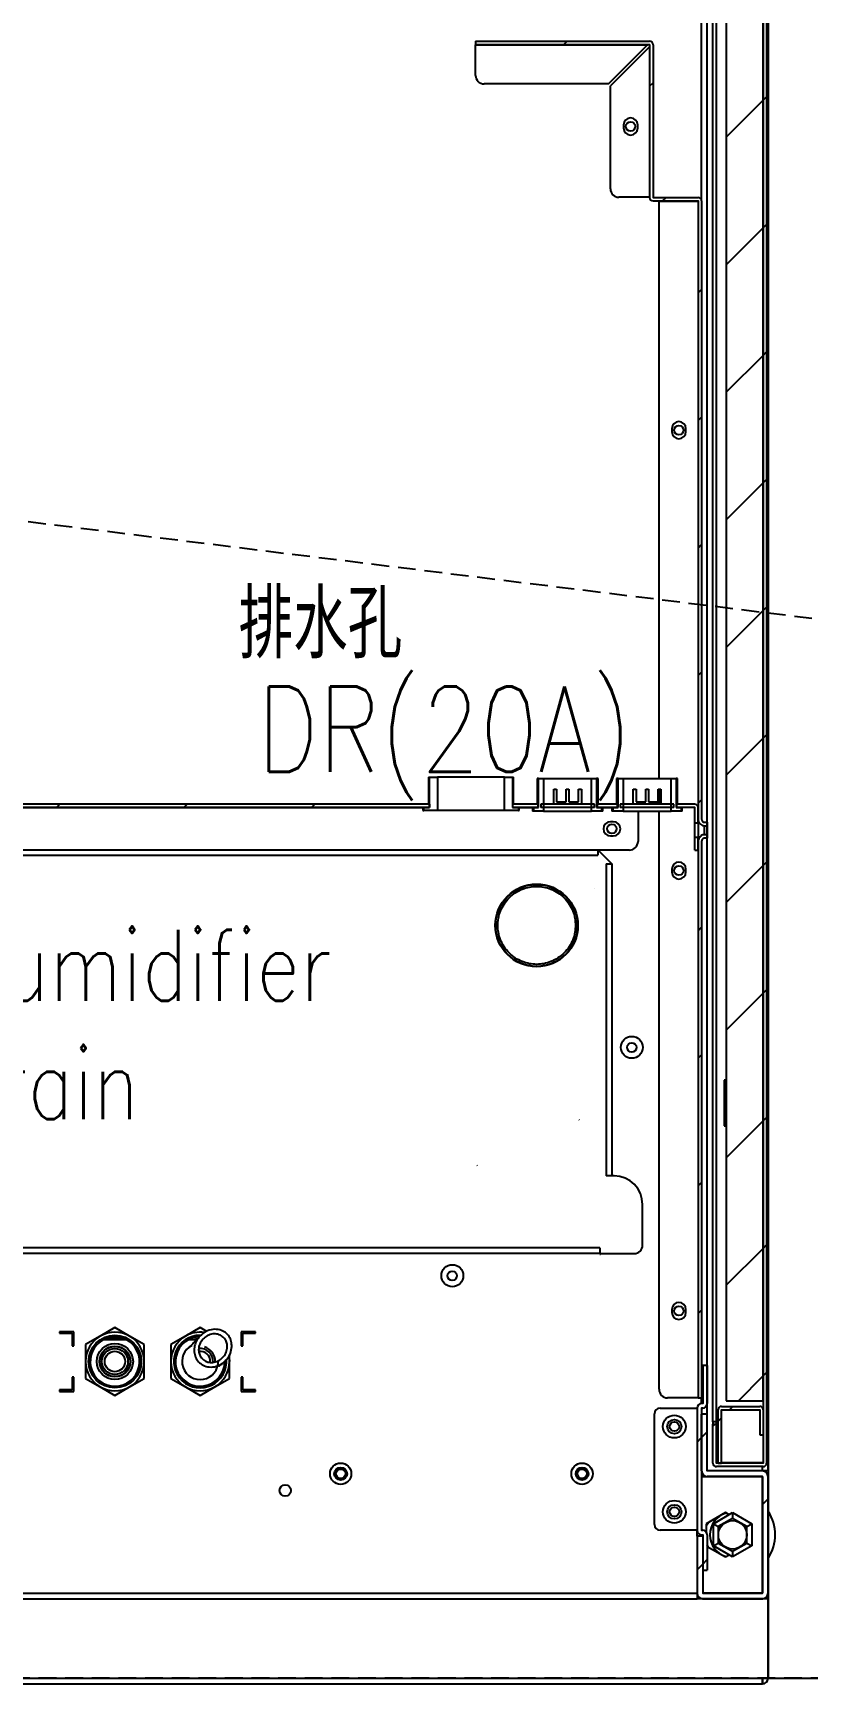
# Model space of a CAD drawing. Extents: x 225000 to 2157367, y 208400 to 840900.
# Drawn here: x 506907 to 507180, y 406400 to 406981 of the extents above; entities that cross this region are included whole.
import ezdxf
from ezdxf.enums import TextEntityAlignment as Align

# ---------------------------------------------------------------- set-up
doc = ezdxf.new("R2010")
doc.units = 0
doc.header["$LTSCALE"] = 10
doc.linetypes.add('XFDP20-DC-PH1$0$HIDDEN2', pattern=[0.1875, 0.125, -0.0625])
doc.linetypes.add('XFM2D20-DC$0$HIDDEN', pattern=[0.3, 0.2, -0.1])
for name, color, linetype in [('XFDP20-DC-PH1$0$A-EQ (PH1)', 15, 'XFDP20-DC-PH1$0$HIDDEN2'), ('XFM2D20-DC$0$M-DUCT-TEXT-Line', 3, 'Continuous'), ('XFM2Q20-DC$0$EQUIP-01', 3, 'Continuous'), ('XFM2Q20-DC$0$RACK-DC1-600X1200', 6, 'Continuous')]:
    doc.layers.add(name, color=color, linetype=linetype)
doc.styles.add('XFM2D20-DC$0$aa-txt', font='simplex.shx', dxfattribs={"width": 0.8, "bigfont": 'CHINA.shx'})
doc.styles.add('XFM2Q20-DC$0$XOL30-HVAC-EQ-L194205$0$Standard', font='txt.shx', dxfattribs={"width": 0.8, "bigfont": 'chineset.shx'})
doc.dimstyles.new('XFM2D20-DC$0$adim-100', dxfattribs={"dimscale": 100, "dimtxt": 0.25, "dimasz": 2.5, "dimexe": 0.1, "dimexo": 0.5, "dimgap": 0.15, "dimtad": 0, "dimdec": 4, "dimdsep": 46, "dimtxsty": 'XFM2D20-DC$0$aa-txt', "dimcen": 2.5, "dimclrd": 256, "dimclre": 256, "dimclrt": 256, "dimadec": 0, "dimazin": 0, "dimtfac": 1, "dimtdec": 4, "dimtmove": 0, "dimatfit": 3, "dimfxl": 1, "dimtolj": 1, "dimtzin": 0, "dimarcsym": 0})
pattern_1 = [(45, (533989.176, 159660.624), (-22.45064, 22.45064), [])]

# ---------------------------------------------------------------- blocks, each defined once
blk = doc.blocks.new('XFDP20-DC-PH1')
at = {"layer": 'XFDP20-DC-PH1$0$A-EQ (PH1)', "ltscale": 5}
blk.add_line((500475.59, 207602.31, 0), (510205.59, 206402.31, 0), dxfattribs=at)
at = {"layer": 'XFDP20-DC-PH1$0$A-EQ (PH1)', "ltscale": 5, "elevation": 0}
blk.add_lwpolyline([(510205.59, 206402.31), (500475.59, 206402.31), (500475.59, 207602.31), (510205.59, 207602.31)], close=True, dxfattribs=at)
blk = doc.blocks.new('XFM2Q20-DC$0$RC-96 KW-加濕型')
at = {"layer": 'XFM2Q20-DC$0$EQUIP-01'}
h = blk.add_hatch(dxfattribs=at)
h.set_pattern_fill('ANSI31', color=256, scale=10, style=0)
h.set_pattern_definition(pattern_1)
edge = h.paths.add_edge_path(flags=0)
edge.add_line((538223.21, 161361.53), (538224.41, 161361.53))
edge.add_line((538224.41, 161361.53), (538224.41, 161375.32))
edge.add_arc((538224.42, 161375.32), 0.01, 90, 180, ccw=False)
edge.add_line((538224.42, 161375.33), (538240.9, 161375.33))
edge.add_arc((538240.9, 161375.32), 0.01, 0, 90, ccw=False)
edge.add_line((538240.91, 161375.32), (538240.91, 160440.74))
edge.add_arc((538240.9, 160440.74), 0.01, 270, 360, ccw=False)
edge.add_line((538240.9, 160440.73), (538224.42, 160440.73))
edge.add_arc((538224.42, 160440.74), 0.01, 180, 270, ccw=False)
edge.add_line((538224.41, 160440.74), (538224.41, 160454.53))
edge.add_line((538224.41, 160454.53), (538223.21, 160454.53))
edge.add_line((538223.21, 160454.53), (538223.21, 160440.74))
edge.add_arc((538224.42, 160440.74), 1.21, 180, 270)
edge.add_line((538224.42, 160439.53), (538240.9, 160439.53))
edge.add_arc((538240.9, 160440.74), 1.21, 270, 360)
edge.add_line((538242.11, 160440.74), (538242.11, 161375.32))
edge.add_arc((538240.9, 161375.32), 1.21, 0, 90)
edge.add_line((538240.9, 161376.53), (538224.42, 161376.53))
edge.add_arc((538224.42, 161375.32), 1.21, 90, 180)
edge.add_line((538223.21, 161375.32), (538223.21, 161361.53))
h = blk.add_hatch(dxfattribs=at)
h.set_pattern_fill('ANSI31', color=256, scale=10, style=0)
h.set_pattern_definition(pattern_1)
h.paths.add_polyline_path([(538227.91, 161353.33), (538227.91, 160462.73), (538240.91, 160462.73), (538240.91, 161353.33)], flags=0)
h = blk.add_hatch(dxfattribs=at)
h.set_pattern_fill('ANSI31', color=256, scale=10, style=0)
h.set_pattern_definition(pattern_1)
edge = h.paths.add_edge_path(flags=0)
edge.add_line((538139.61, 160941.23), (538139.61, 160940.03))
edge.add_line((538139.61, 160940.03), (538200.9, 160940.03))
edge.add_arc((538200.9, 160940.02), 0.01, 0, 90, ccw=False)
edge.add_line((538200.91, 160940.02), (538200.91, 160886.24))
edge.add_arc((538202.12, 160886.24), 1.21, 180, 270)
edge.add_line((538202.12, 160885.03), (538218, 160885.03))
edge.add_arc((538218, 160885.02), 0.01, 0, 90, ccw=False)
edge.add_line((538218.01, 160885.02), (538218.01, 160667.36))
edge.add_spline(control_points=[(538218.01, 160667.36), (538218.01, 160667.24), (538218.02, 160667.11), (538218.04, 160666.98), (538218.07, 160666.85), (538218.1, 160666.71), (538218.15, 160666.58), (538218.25, 160666.33), (538218.39, 160666.09), (538218.56, 160665.89), (538218.73, 160665.69), (538218.93, 160665.53), (538219.15, 160665.4), (538219.37, 160665.27), (538219.62, 160665.18), (538219.86, 160665.14), (538219.98, 160665.12), (538220.1, 160665.11), (538220.22, 160665.11)], knot_values=[0.013074, 0.013074, 0.013074, 0.013074, 0.01345, 0.01345, 0.01345, 0.013861, 0.013861, 0.013861, 0.014671, 0.014671, 0.014671, 0.015433, 0.015433, 0.015433, 0.01619, 0.01619, 0.01619, 0.016548, 0.016548, 0.016548, 0.016548], weights=[1, 1, 1, 1, 1, 1, 1, 1, 1, 1, 1, 1, 1, 1, 1, 1, 1, 1, 1], degree=3, periodic=0)
edge.add_line((538220.22, 160665.11), (538221.21, 160665.11))
edge.add_line((538221.21, 160665.11), (538221.21, 160666.34))
edge.add_line((538221.21, 160666.34), (538220.22, 160666.34))
edge.add_spline(control_points=[(538220.22, 160666.34), (538220.2, 160666.34), (538220.18, 160666.34), (538220.16, 160666.34), (538220.05, 160666.35), (538219.94, 160666.38), (538219.83, 160666.42), (538219.73, 160666.47), (538219.63, 160666.53), (538219.54, 160666.61), (538219.46, 160666.69), (538219.39, 160666.78), (538219.33, 160666.88), (538219.28, 160666.98), (538219.24, 160667.09), (538219.22, 160667.21), (538219.22, 160667.26), (538219.21, 160667.31), (538219.21, 160667.36)], knot_values=[0.004605, 0.004605, 0.004605, 0.004605, 0.004665, 0.004665, 0.004665, 0.005007, 0.005007, 0.005007, 0.005354, 0.005354, 0.005354, 0.005702, 0.005702, 0.005702, 0.006049, 0.006049, 0.006049, 0.006206, 0.006206, 0.006206, 0.006206], weights=[1, 1, 1, 1, 1, 1, 1, 1, 1, 1, 1, 1, 1, 1, 1, 1, 1, 1, 1], degree=3, periodic=0)
edge.add_line((538219.21, 160667.36), (538219.21, 160885.02))
edge.add_arc((538218, 160885.02), 1.21, 0, 90)
edge.add_line((538218, 160886.23), (538202.12, 160886.23))
edge.add_arc((538202.12, 160886.24), 0.01, 180, 270, ccw=False)
edge.add_line((538202.11, 160886.24), (538202.11, 160940.02))
edge.add_arc((538200.9, 160940.02), 1.21, 0, 90)
edge.add_line((538200.9, 160941.23), (538139.61, 160941.23))
h = blk.add_hatch(dxfattribs=at)
h.set_pattern_fill('ANSI31', color=256, scale=10, style=0)
h.set_pattern_definition(pattern_1)
h.paths.add_polyline_path([(538154.68, 160670.53), (538154.68, 160671.53), (538152.64, 160671.53), (538152.64, 160682.23), (538149.8, 160682.23), (538149.8, 160670.53)], flags=0)
h = blk.add_hatch(dxfattribs=at)
h.set_pattern_fill('ANSI31', color=256, scale=10, style=0)
h.set_pattern_definition(pattern_1)
h.paths.add_polyline_path([(538188.07, 160671.53), (538188.07, 160670.18), (538191.54, 160670.18), (538191.54, 160681.68), (538189.79, 160681.68), (538189.79, 160671.53)], flags=0)
h = blk.add_hatch(dxfattribs=at)
h.set_pattern_fill('ANSI31', color=256, scale=10, style=0)
h.set_pattern_definition(pattern_1)
edge = h.paths.add_edge_path(flags=0)
edge.add_line((537669.72, 160671.53), (538123.33, 160671.53))
edge.add_line((538123.33, 160671.53), (538123.33, 160672.73))
edge.add_line((538123.33, 160672.73), (537669.72, 160672.73))
edge.add_arc((537669.72, 160671.52), 1.21, 90, 180)
edge.add_line((537668.51, 160671.52), (537668.51, 160666.03))
edge.add_line((537668.51, 160666.03), (537669.71, 160666.03))
edge.add_line((537669.71, 160666.03), (537669.71, 160671.52))
edge.add_arc((537669.72, 160671.52), 0.01, 90, 180, ccw=False)
h = blk.add_hatch(dxfattribs=at)
h.set_pattern_fill('ANSI31', color=256, scale=10, style=0)
h.set_pattern_definition(pattern_1)
h.paths.add_polyline_path([(538189.53, 160671.53), (538189.53, 160672.73), (538182.5, 160672.73), (538182.5, 160671.53)], flags=0)
h = blk.add_hatch(dxfattribs=at)
h.set_pattern_fill('ANSI31', color=256, scale=10, style=0)
h.set_pattern_definition(pattern_1)
h.paths.add_polyline_path([(538216.81, 160661.03), (538216.81, 160656.53), (538218.01, 160656.53), (538218.01, 160661.03)], flags=0)
h = blk.add_hatch(dxfattribs=at)
h.set_pattern_fill('ANSI31', color=256, scale=10, style=0)
h.set_pattern_definition(pattern_1)
edge = h.paths.add_edge_path(flags=0)
edge.add_spline(control_points=[(538220.22, 160661.95), (538220.16, 160661.95), (538220.09, 160661.95), (538220.02, 160661.94), (538219.78, 160661.92), (538219.55, 160661.85), (538219.33, 160661.76), (538219.17, 160661.68), (538219.02, 160661.59), (538218.88, 160661.48), (538218.71, 160661.35), (538218.55, 160661.18), (538218.43, 160661), (538218.28, 160660.79), (538218.17, 160660.56), (538218.1, 160660.31), (538218.04, 160660.12), (538218.01, 160659.91), (538218.01, 160659.7)], knot_values=[0.012492, 0.012492, 0.012492, 0.012492, 0.012694, 0.012694, 0.012694, 0.01341, 0.01341, 0.01341, 0.013935, 0.013935, 0.013935, 0.014597, 0.014597, 0.014597, 0.015361, 0.015361, 0.015361, 0.015982, 0.015982, 0.015982, 0.015982], weights=[1, 1, 1, 1, 1, 1, 1, 1, 1, 1, 1, 1, 1, 1, 1, 1, 1, 1, 1], degree=3, periodic=0)
edge.add_line((538218.01, 160659.7), (538218.01, 160463.74))
edge.add_line((538218.01, 160463.74), (538219.21, 160463.74))
edge.add_line((538219.21, 160463.74), (538219.21, 160659.7))
edge.add_spline(control_points=[(538219.21, 160659.7), (538219.21, 160659.76), (538219.22, 160659.82), (538219.23, 160659.88), (538219.25, 160660), (538219.29, 160660.11), (538219.35, 160660.21), (538219.4, 160660.31), (538219.48, 160660.4), (538219.56, 160660.47), (538219.61, 160660.52), (538219.67, 160660.56), (538219.73, 160660.59), (538219.83, 160660.65), (538219.93, 160660.68), (538220.04, 160660.7), (538220.1, 160660.72), (538220.16, 160660.72), (538220.22, 160660.72)], knot_values=[0.005521, 0.005521, 0.005521, 0.005521, 0.005706, 0.005706, 0.005706, 0.006052, 0.006052, 0.006052, 0.006399, 0.006399, 0.006399, 0.006604, 0.006604, 0.006604, 0.006941, 0.006941, 0.006941, 0.007122, 0.007122, 0.007122, 0.007122], weights=[1, 1, 1, 1, 1, 1, 1, 1, 1, 1, 1, 1, 1, 1, 1, 1, 1, 1, 1], degree=3, periodic=0)
edge.add_line((538220.22, 160660.72), (538221.21, 160660.72))
edge.add_line((538221.21, 160660.72), (538221.21, 160661.95))
edge.add_line((538221.21, 160661.95), (538220.22, 160661.95))
h = blk.add_hatch(dxfattribs=at)
h.set_pattern_fill('ANSI31', color=256, scale=10, style=0)
h.set_pattern_definition(pattern_1)
edge = h.paths.add_edge_path(flags=0)
edge.add_spline(control_points=[(538053.75, 160481.84), (538053.75, 160482.11), (538053.74, 160482.38), (538053.72, 160482.65), (538053.66, 160483.27), (538053.5, 160483.89), (538053.26, 160484.47), (538053.01, 160485.03), (538052.67, 160485.57), (538052.26, 160486.03), (538051.8, 160486.52), (538051.25, 160486.94), (538050.65, 160487.24), (538049.95, 160487.59), (538049.18, 160487.79), (538048.41, 160487.85), (538047.55, 160487.91), (538046.67, 160487.8), (538045.85, 160487.55), (538045.02, 160487.29), (538044.22, 160486.87), (538043.53, 160486.35), (538042.87, 160485.85), (538042.28, 160485.24), (538041.81, 160484.56), (538041.38, 160483.93), (538041.03, 160483.23), (538040.81, 160482.51), (538040.61, 160481.84), (538040.51, 160481.14), (538040.51, 160480.44), (538040.52, 160479.79), (538040.63, 160479.13), (538040.84, 160478.52), (538041.05, 160477.91), (538041.35, 160477.33), (538041.74, 160476.83), (538042.15, 160476.3), (538042.65, 160475.85), (538043.21, 160475.49), (538043.82, 160475.11), (538044.52, 160474.83), (538045.23, 160474.69), (538046.02, 160474.54), (538046.86, 160474.54), (538047.65, 160474.69), (538048.5, 160474.85), (538049.33, 160475.17), (538050.07, 160475.63), (538050.81, 160476.08), (538051.48, 160476.66), (538052.03, 160477.34), (538052.55, 160477.96), (538052.97, 160478.68), (538053.26, 160479.44), (538053.55, 160480.2), (538053.72, 160481.02), (538053.75, 160481.84)], knot_values=[0, 0, 0, 0, 0.000817, 0.000817, 0.000817, 0.002709, 0.002709, 0.002709, 0.004581, 0.004581, 0.004581, 0.006626, 0.006626, 0.006626, 0.008987, 0.008987, 0.008987, 0.011603, 0.011603, 0.011603, 0.01426, 0.01426, 0.01426, 0.016777, 0.016777, 0.016777, 0.019084, 0.019084, 0.019084, 0.021193, 0.021193, 0.021193, 0.023171, 0.023171, 0.023171, 0.025109, 0.025109, 0.025109, 0.027122, 0.027122, 0.027122, 0.029329, 0.029329, 0.029329, 0.03179, 0.03179, 0.03179, 0.034435, 0.034435, 0.034435, 0.037077, 0.037077, 0.037077, 0.039549, 0.039549, 0.039549, 0.042031, 0.042031, 0.042031, 0.042031], weights=[1, 1, 1, 1, 1, 1, 1, 1, 1, 1, 1, 1, 1, 1, 1, 1, 1, 1, 1, 1, 1, 1, 1, 1, 1, 1, 1, 1, 1, 1, 1, 1, 1, 1, 1, 1, 1, 1, 1, 1, 1, 1, 1, 1, 1, 1, 1, 1, 1, 1, 1, 1, 1, 1, 1, 1, 1, 1], degree=3, periodic=0)
edge = h.paths.add_edge_path(flags=0)
edge.add_spline(control_points=[(538052.15, 160481.68), (538052.13, 160481.06), (538052, 160480.44), (538051.78, 160479.87), (538051.56, 160479.29), (538051.25, 160478.75), (538050.86, 160478.27), (538050.44, 160477.76), (538049.94, 160477.32), (538049.38, 160476.97), (538048.82, 160476.63), (538048.19, 160476.38), (538047.54, 160476.25), (538046.93, 160476.14), (538046.3, 160476.13), (538045.69, 160476.24), (538045.15, 160476.35), (538044.62, 160476.55), (538044.15, 160476.85), (538043.72, 160477.11), (538043.34, 160477.46), (538043.03, 160477.86), (538042.73, 160478.24), (538042.5, 160478.68), (538042.34, 160479.14), (538042.18, 160479.6), (538042.1, 160480.1), (538042.09, 160480.59), (538042.08, 160481.12), (538042.16, 160481.66), (538042.31, 160482.16), (538042.48, 160482.72), (538042.74, 160483.25), (538043.06, 160483.73), (538043.42, 160484.25), (538043.87, 160484.72), (538044.37, 160485.1), (538044.9, 160485.5), (538045.5, 160485.82), (538046.13, 160486.01), (538046.75, 160486.21), (538047.42, 160486.29), (538048.07, 160486.25), (538048.65, 160486.2), (538049.24, 160486.05), (538049.76, 160485.79), (538050.22, 160485.56), (538050.65, 160485.25), (538050.99, 160484.87), (538051.31, 160484.53), (538051.58, 160484.12), (538051.77, 160483.69), (538051.96, 160483.25), (538052.08, 160482.78), (538052.12, 160482.3), (538052.14, 160482.09), (538052.15, 160481.88), (538052.15, 160481.68)], knot_values=[0, 0, 0, 0, 0.001847, 0.001847, 0.001847, 0.003686, 0.003686, 0.003686, 0.005654, 0.005654, 0.005654, 0.007635, 0.007635, 0.007635, 0.009487, 0.009487, 0.009487, 0.011144, 0.011144, 0.011144, 0.012648, 0.012648, 0.012648, 0.014093, 0.014093, 0.014093, 0.015568, 0.015568, 0.015568, 0.017146, 0.017146, 0.017146, 0.018875, 0.018875, 0.018875, 0.020763, 0.020763, 0.020763, 0.022751, 0.022751, 0.022751, 0.0247, 0.0247, 0.0247, 0.026459, 0.026459, 0.026459, 0.027992, 0.027992, 0.027992, 0.029401, 0.029401, 0.029401, 0.030822, 0.030822, 0.030822, 0.031439, 0.031439, 0.031439, 0.031439], weights=[1, 1, 1, 1, 1, 1, 1, 1, 1, 1, 1, 1, 1, 1, 1, 1, 1, 1, 1, 1, 1, 1, 1, 1, 1, 1, 1, 1, 1, 1, 1, 1, 1, 1, 1, 1, 1, 1, 1, 1, 1, 1, 1, 1, 1, 1, 1, 1, 1, 1, 1, 1, 1, 1, 1, 1, 1, 1], degree=3, periodic=0)
h = blk.add_hatch(dxfattribs=at)
h.set_pattern_fill('ANSI31', color=256, scale=10, style=0)
h.set_pattern_definition(pattern_1)
edge = h.paths.add_edge_path(flags=0)
edge.add_line((538219.6, 160461.73), (538219.22, 160461.73))
edge.add_arc((538219.22, 160460.12), 1.61, 90, 180)
edge.add_line((538217.61, 160460.12), (538217.61, 160417.14))
edge.add_arc((538219.22, 160417.14), 1.61, 180, 270)
edge.add_line((538219.22, 160415.53), (538219.6, 160415.53))
edge.add_arc((538219.6, 160415.52), 0.01, 0, 90, ccw=False)
edge.add_line((538219.61, 160415.52), (538219.61, 160403.13))
edge.add_line((538219.61, 160403.13), (538221.21, 160403.13))
edge.add_line((538221.21, 160403.13), (538221.21, 160415.52))
edge.add_arc((538219.6, 160415.52), 1.61, 0, 90)
edge.add_line((538219.6, 160417.13), (538219.22, 160417.13))
edge.add_arc((538219.22, 160417.14), 0.01, 180, 270, ccw=False)
edge.add_line((538219.21, 160417.14), (538219.21, 160460.12))
edge.add_arc((538219.22, 160460.12), 0.01, 90, 180, ccw=False)
edge.add_line((538219.22, 160460.13), (538219.6, 160460.13))
edge.add_arc((538219.6, 160461.74), 1.61, 270, 360)
edge.add_line((538221.21, 160461.74), (538221.21, 160475.13))
edge.add_line((538221.21, 160475.13), (538219.61, 160475.13))
edge.add_line((538219.61, 160475.13), (538219.61, 160461.74))
edge.add_arc((538219.6, 160461.74), 0.01, 270, 360, ccw=False)
h = blk.add_hatch(dxfattribs=at)
h.set_pattern_fill('ANSI31', color=256, scale=10, style=0)
h.set_pattern_definition(pattern_1)
edge = h.paths.add_edge_path(flags=0)
edge.add_line((538240.91, 160450.73), (538240.91, 160459.52))
edge.add_arc((538239.7, 160459.52), 1.21, 0, 90)
edge.add_line((538239.7, 160460.73), (538226.22, 160460.73))
edge.add_arc((538226.22, 160459.52), 1.21, 90, 180)
edge.add_line((538225.01, 160459.52), (538225.01, 160440.73))
edge.add_line((538225.01, 160440.73), (538226.21, 160440.73))
edge.add_line((538226.21, 160440.73), (538226.21, 160459.52))
edge.add_arc((538226.22, 160459.52), 0.01, 90, 180, ccw=False)
edge.add_line((538226.22, 160459.53), (538239.7, 160459.53))
edge.add_arc((538239.7, 160459.52), 0.01, 0, 90, ccw=False)
edge.add_line((538239.71, 160459.52), (538239.71, 160450.73))
edge.add_line((538239.71, 160450.73), (538240.91, 160450.73))
h = blk.add_hatch(dxfattribs=at)
h.set_pattern_fill('ANSI31', color=256, scale=10, style=0)
h.set_pattern_definition(pattern_1)
edge = h.paths.add_edge_path(flags=0)
edge.add_arc((538219.62, 160395.04), 2.01, 180, 270)
edge.add_line((538219.62, 160393.03), (538240.6, 160393.03))
edge.add_arc((538240.6, 160395.04), 2.01, 270, 360)
edge.add_line((538242.61, 160395.04), (538242.61, 160436.02))
edge.add_arc((538240.6, 160436.02), 2.01, 0, 90)
edge.add_line((538240.6, 160438.03), (538221.22, 160438.03))
edge.add_arc((538221.22, 160438.04), 0.01, 180, 270, ccw=False)
edge.add_line((538221.21, 160438.04), (538221.21, 160458.03))
edge.add_line((538221.21, 160458.03), (538219.21, 160458.03))
edge.add_line((538219.21, 160458.03), (538219.21, 160438.04))
edge.add_arc((538221.22, 160438.04), 2.01, 180, 270)
edge.add_line((538221.22, 160436.03), (538240.6, 160436.03))
edge.add_arc((538240.6, 160436.02), 0.01, 0, 90, ccw=False)
edge.add_line((538240.61, 160436.02), (538240.61, 160395.04))
edge.add_arc((538240.6, 160395.04), 0.01, 270, 360, ccw=False)
edge.add_line((538240.6, 160395.03), (538219.62, 160395.03))
edge.add_arc((538219.62, 160395.04), 0.01, 180, 270, ccw=False)
edge.add_line((538219.61, 160395.04), (538219.61, 160415.03))
edge.add_line((538219.61, 160415.03), (538217.61, 160415.03))
edge.add_line((538217.61, 160415.03), (538217.61, 160395.04))
for p, q in [((538221.22, 160438.03), (538221.22, 161378.03)), ((538242.61, 160438.03), (538242.61, 161378.03)), ((538224.42, 160440.83), (538224.42, 161375.23)), ((538240.91, 161375.32), (538240.91, 160440.74)), ((538242.11, 161375.32), (538242.11, 160440.74)), ((538223.21, 160455.24), (538223.21, 161360.82)), ((538224.41, 160455.24), (538224.41, 161360.82)), ((538221.21, 160666.34), (538221.21, 161358.03)), ((538227.91, 161353.33), (538227.91, 160462.73)), ((538240.91, 160462.73), (538240.91, 161353.33)), ((538219.2, 160885.18), (538219.2, 161310.66)), ((538139.61, 160941.23), (538200.9, 160941.23)), ((538139.61, 160941.23), (538139.61, 160940.03)), ((538139.61, 160940.03), (538200.9, 160940.03)), ((538139.61, 160940.03), (538139.61, 160940.02)), ((538139.61, 160940.02), (538200.2, 160940.02)), ((538139.61, 160929.23), (538139.61, 160940.02)), ((538186.41, 160926.23), (538200.2, 160940.02)), ((538200.9, 160939.31), (538187.11, 160925.52)), ((538200.2, 160940.02), (538200.55, 160940.03)), ((538200.91, 160939.67), (538200.9, 160939.31)), ((538200.9, 160939.31), (538200.9, 160886.33)), ((538200.91, 160940.02), (538200.91, 160886.24)), ((538202.11, 160940.02), (538202.11, 160886.24)), ((538186.41, 160926.23), (538142.61, 160926.23)), ((538187.11, 160889.33), (538187.11, 160925.52)), ((538191.71, 160911.73), (538191.71, 160910.73)), ((538196.71, 160910.73), (538196.71, 160911.73)), ((538200.9, 160886.33), (538190.11, 160886.33)), ((538200.9, 160886.33), (538200.91, 160886.33)), ((538202.12, 160886.23), (538218, 160886.23)), ((538202.12, 160885.03), (538218, 160885.03)), ((538204.21, 160681.68), (538204.21, 160884.93)), ((538204.21, 160884.93), (538218, 160884.93)), ((538218.01, 160884.93), (538218, 160884.93)), ((538218, 160884.93), (538218, 160671.68)), ((538218.01, 160885.02), (538218.01, 160667.36)), ((538219.21, 160885.02), (538219.21, 160667.36)), ((538208.71, 160804.84), (538208.71, 160803.84)), ((538213.71, 160803.84), (538213.71, 160804.84)), ((538123.01, 160682.23), (538123.01, 160672.73)), ((538123.01, 160682.23), (538123.39, 160682.23)), ((538123.39, 160671.53), (538123.39, 160682.23)), ((538123.39, 160682.23), (538126.22, 160682.23)), ((538126.22, 160682.23), (538126.22, 160670.53)), ((538149.8, 160682.23), (538126.22, 160682.23)), ((538149.8, 160670.53), (538149.8, 160682.23)), ((538149.8, 160682.23), (538152.64, 160682.23)), ((538152.64, 160682.23), (538152.64, 160671.53)), ((538152.64, 160682.23), (538153.01, 160682.23)), ((538153.01, 160672.73), (538153.01, 160682.23)), ((538161.26, 160681.68), (538161.26, 160672.73)), ((538161.79, 160681.68), (538161.26, 160681.68)), ((538161.79, 160671.53), (538161.79, 160681.68)), ((538161.79, 160681.68), (538163.54, 160681.68)), ((538163.54, 160681.68), (538163.54, 160670.18)), ((538163.54, 160681.68), (538180.48, 160681.68)), ((538180.48, 160670.18), (538180.48, 160681.68)), ((538180.48, 160681.68), (538182.24, 160681.68)), ((538182.24, 160681.68), (538182.24, 160671.53)), ((538182.76, 160681.68), (538182.24, 160681.68)), ((538182.76, 160672.73), (538182.76, 160681.68)), ((538189.26, 160681.68), (538189.26, 160672.73)), ((538189.79, 160681.68), (538189.26, 160681.68)), ((538189.79, 160671.53), (538189.79, 160681.68)), ((538189.79, 160681.68), (538191.54, 160681.68)), ((538191.54, 160681.68), (538191.54, 160670.18)), ((538191.54, 160681.68), (538208.48, 160681.68)), ((538208.48, 160670.18), (538208.48, 160681.68)), ((538208.48, 160681.68), (538210.24, 160681.68)), ((538210.24, 160681.68), (538210.24, 160671.53)), ((538210.76, 160681.68), (538210.24, 160681.68)), ((538210.76, 160672.73), (538210.76, 160681.68)), ((538167.16, 160678), (538168.16, 160678)), ((538167.16, 160672.73), (538167.16, 160678)), ((538168.16, 160678), (538168.16, 160673.53)), ((538171.51, 160678), (538172.51, 160678)), ((538171.51, 160673.53), (538171.51, 160678)), ((538172.51, 160678), (538172.51, 160673.53)), ((538175.86, 160678), (538176.86, 160678)), ((538175.86, 160673.53), (538175.86, 160678)), ((538176.86, 160678), (538176.86, 160672.73)), ((538195.16, 160678), (538196.16, 160678)), ((538195.16, 160672.73), (538195.16, 160678)), ((538196.16, 160678), (538196.16, 160673.53)), ((538199.51, 160678), (538200.51, 160678)), ((538199.51, 160673.53), (538199.51, 160678)), ((538200.51, 160678), (538200.51, 160673.53)), ((538203.86, 160678), (538204.86, 160678)), ((538203.86, 160673.53), (538203.86, 160678)), ((538204.21, 160672.73), (538204.21, 160678)), ((538204.86, 160678), (538204.86, 160672.73)), ((538123.33, 160672.73), (537669.72, 160672.73)), ((538123.33, 160671.53), (537669.72, 160671.53)), ((537882.41, 160671.52), (538121.01, 160671.52)), ((538121.01, 160671.53), (538121.01, 160670.53)), ((538121.01, 160670.53), (538121.34, 160670.53)), ((538121.34, 160671.53), (538123.39, 160671.53)), ((538121.34, 160670.53), (538121.34, 160671.53)), ((538126.22, 160670.53), (538121.34, 160670.53)), ((538123.33, 160672.73), (538123.33, 160671.53)), ((538149.8, 160670.53), (538126.22, 160670.53)), ((538154.68, 160670.53), (538149.8, 160670.53)), ((538152.64, 160671.53), (538154.68, 160671.53)), ((538152.69, 160671.53), (538152.69, 160672.73)), ((538161.53, 160672.73), (538152.69, 160672.73)), ((538161.53, 160671.53), (538152.69, 160671.53)), ((538154.68, 160671.53), (538154.68, 160670.53)), ((538154.68, 160670.53), (538155.01, 160670.53)), ((538155.01, 160670.53), (538155.01, 160671.53)), ((538155.01, 160671.52), (538159.61, 160671.52)), ((538159.61, 160671.53), (538159.61, 160670.18)), ((538160.07, 160670.18), (538159.61, 160670.18)), ((538160.07, 160671.53), (538161.79, 160671.53)), ((538160.07, 160670.18), (538160.07, 160671.53)), ((538163.54, 160670.18), (538160.07, 160670.18)), ((538161.53, 160672.73), (538161.53, 160671.53)), ((538162.58, 160672.73), (538162.58, 160671.53)), ((538181.44, 160672.73), (538162.58, 160672.73)), ((538181.44, 160671.53), (538162.58, 160671.53)), ((538163.54, 160670.18), (538180.48, 160670.18)), ((538168.16, 160673.53), (538171.51, 160673.53)), ((538172.51, 160673.53), (538175.86, 160673.53)), ((538183.96, 160670.18), (538180.48, 160670.18)), ((538181.44, 160671.53), (538181.44, 160672.73)), ((538182.24, 160671.53), (538183.96, 160671.53)), ((538182.5, 160671.53), (538182.5, 160672.73)), ((538189.53, 160672.73), (538182.5, 160672.73)), ((538189.53, 160671.53), (538182.5, 160671.53)), ((538183.96, 160671.53), (538183.96, 160670.18)), ((538184.41, 160670.18), (538183.96, 160670.18)), ((538184.41, 160670.18), (538184.41, 160671.53)), ((538184.41, 160671.52), (538187.61, 160671.52)), ((538187.61, 160671.53), (538187.61, 160670.18)), ((538188.07, 160670.18), (538187.61, 160670.18)), ((538188.07, 160671.53), (538189.79, 160671.53)), ((538188.07, 160670.18), (538188.07, 160671.53)), ((538191.54, 160670.18), (538188.07, 160670.18)), ((538189.53, 160672.73), (538189.53, 160671.53)), ((538190.58, 160672.73), (538190.58, 160671.53)), ((538209.44, 160672.73), (538190.58, 160672.73)), ((538209.44, 160671.53), (538190.58, 160671.53)), ((538191.54, 160670.18), (538208.48, 160670.18)), ((538196.16, 160673.53), (538199.51, 160673.53)), ((538196.81, 160670.18), (538196.81, 160659.53)), ((538200.51, 160673.53), (538203.86, 160673.53)), ((538204.21, 160466.74), (538204.21, 160670.18)), ((538211.96, 160670.18), (538208.48, 160670.18)), ((538209.44, 160671.53), (538209.44, 160672.73)), ((538210.24, 160671.53), (538211.96, 160671.53)), ((538216.8, 160672.73), (538210.5, 160672.73)), ((538210.5, 160671.53), (538210.5, 160672.73)), ((538216.8, 160671.53), (538210.5, 160671.53)), ((538211.96, 160671.53), (538211.96, 160670.18)), ((538212.41, 160670.18), (538211.96, 160670.18)), ((538212.41, 160670.18), (538212.41, 160671.53)), ((538216.81, 160666.03), (538216.81, 160671.52)), ((538218.01, 160666.03), (538218.01, 160671.52)), ((538188.11, 160666.53), (538187.11, 160666.53)), ((538218.01, 160666.03), (538216.81, 160666.03)), ((538216.81, 160661.03), (538216.81, 160666.03)), ((538218.01, 160666.03), (538218.01, 160661.03)), ((538220.22, 160666.34), (538221.21, 160666.34)), ((538220.22, 160665.11), (538221.21, 160665.11)), ((538220.22, 160661.95), (538220.22, 160665.11)), ((538221.21, 160666.34), (538221.21, 160665.11)), ((538221.21, 160665.11), (538221.21, 160661.95)), ((538187.11, 160661.53), (538188.11, 160661.53)), ((538216.81, 160661.03), (538218.01, 160661.03)), ((538216.81, 160656.53), (538216.81, 160661.03)), ((538218.01, 160656.53), (538218.01, 160661.03)), ((538218.01, 160659.7), (538218.01, 160463.74)), ((538219.21, 160659.7), (538219.21, 160463.74)), ((538221.21, 160661.95), (538220.22, 160661.95)), ((538221.21, 160660.72), (538220.22, 160660.72)), ((538221.21, 160661.95), (538221.21, 160660.72)), ((538221.21, 160475.13), (538221.21, 160660.72)), ((538193.81, 160656.53), (537691.41, 160656.53)), ((537920.22, 160654.73), (538182.62, 160654.73)), ((538182.82, 160656.53), (538187.63, 160651.73)), ((538185.63, 160651.72), (538185.63, 160541.83)), ((538187.64, 160651.73), (538187.64, 160541.83)), ((538216.81, 160656.53), (538218.01, 160656.53)), ((538218, 160656.53), (538218, 160463.74)), ((538208.71, 160649.84), (538208.71, 160648.84)), ((538213.71, 160648.84), (538213.71, 160649.84)), ((538181.59, 160643.01), (538181.61, 160643.03)), ((538227.91, 160575.53), (538227.21, 160575.53)), ((538227.21, 160575.53), (538227.21, 160559.53)), ((538176.03, 160561.71), (538176.11, 160561.63)), ((538227.21, 160559.53), (538227.91, 160559.53)), ((538140.09, 160545.59), (538140.14, 160545.53)), ((538187.64, 160541.83), (538185.63, 160541.83)), ((538188.42, 160541.83), (538187.64, 160541.83)), ((538198.42, 160517.52), (538198.42, 160531.83)), ((538183.42, 160516.52), (537919.42, 160516.52)), ((538183.42, 160514.51), (537919.42, 160514.51)), ((538183.42, 160516.52), (538183.42, 160514.51)), ((538183.42, 160514.51), (538183.42, 160514.31)), ((538183.42, 160514.31), (538183.62, 160514.31)), ((538183.62, 160514.52), (538195.42, 160514.52)), ((538183.62, 160514.31), (538183.62, 160514.52)), ((538208.71, 160494.84), (538208.71, 160493.84)), ((538213.71, 160493.84), (538213.71, 160494.84)), ((538012.61, 160488.45), (538007.45, 160485.47)), ((538017.77, 160485.47), (538012.61, 160488.45)), ((538042.61, 160488.45), (538037.45, 160485.47)), ((538044.96, 160487.09), (538042.61, 160488.45)), ((537998.11, 160487.03), (537993.11, 160487.03)), ((537993.11, 160487.03), (537993.11, 160486.53)), ((537993.11, 160486.53), (537997.61, 160486.53)), ((537997.61, 160486.53), (537997.61, 160482.03)), ((537998.11, 160482.03), (537998.11, 160487.03)), ((538007.45, 160485.47), (538002.29, 160482.49)), ((538008.7, 160484.3), (538016.53, 160484.3)), ((538022.93, 160482.49), (538017.77, 160485.47)), ((538037.45, 160485.47), (538032.29, 160482.49)), ((538038.7, 160484.3), (538041.42, 160484.3)), ((538040.12, 160484.3), (538041.56, 160484.62)), ((538062.11, 160487.03), (538057.11, 160487.03)), ((538057.11, 160487.03), (538057.11, 160482.03)), ((538057.61, 160482.03), (538057.61, 160486.53)), ((538057.61, 160486.53), (538062.11, 160486.53)), ((538062.11, 160486.53), (538062.11, 160487.03)), ((537997.61, 160482.03), (537998.11, 160482.03)), ((538052.93, 160476.53), (538052.93, 160478.88)), ((538057.11, 160482.03), (538057.61, 160482.03)), ((537998.11, 160471.03), (537997.61, 160471.03)), ((537997.61, 160471.03), (537997.61, 160466.53)), ((537998.11, 160466.03), (537998.11, 160471.03)), ((538002.29, 160476.53), (538002.29, 160470.57)), ((538022.93, 160470.57), (538022.93, 160476.53)), ((538032.29, 160476.53), (538032.29, 160470.57)), ((538052.93, 160470.57), (538052.93, 160476.53)), ((538057.61, 160471.03), (538057.11, 160471.03)), ((538057.11, 160471.03), (538057.11, 160466.03)), ((538057.61, 160466.53), (538057.61, 160471.03)), ((538219.61, 160475.13), (538219.61, 160461.74)), ((538221.21, 160475.13), (538219.61, 160475.13)), ((538221.21, 160475.13), (538221.21, 160461.74)), ((537997.61, 160466.53), (537993.11, 160466.53)), ((537993.11, 160466.53), (537993.11, 160466.03)), ((537993.11, 160466.03), (537998.11, 160466.03)), ((538002.29, 160470.57), (538007.45, 160467.6)), ((538007.45, 160467.6), (538012.61, 160464.62)), ((538012.61, 160464.62), (538017.77, 160467.6)), ((538017.77, 160467.6), (538022.93, 160470.57)), ((538032.29, 160470.57), (538037.45, 160467.6)), ((538037.45, 160467.6), (538042.61, 160464.62)), ((538042.61, 160464.62), (538047.77, 160467.6)), ((538047.77, 160467.6), (538052.93, 160470.57)), ((538057.11, 160466.03), (538062.11, 160466.03)), ((538062.11, 160466.53), (538057.61, 160466.53)), ((538062.11, 160466.03), (538062.11, 160466.53)), ((538204.61, 160460.12), (538217.6, 160460.12)), ((538218, 160463.74), (538207.21, 160463.74)), ((538217.6, 160460.12), (538217.6, 160417.14)), ((538217.61, 160460.12), (538217.6, 160460.12)), ((538217.61, 160460.12), (538217.61, 160417.14)), ((538218, 160463.74), (538218.01, 160463.74)), ((538218.01, 160463.74), (538219.21, 160463.74)), ((538219.2, 160461.73), (538219.2, 160463.74)), ((538219.21, 160460.12), (538219.21, 160417.14)), ((538219.6, 160461.73), (538219.22, 160461.73)), ((538219.6, 160460.13), (538219.22, 160460.13)), ((538221.21, 160458.03), (538221.21, 160461.74)), ((538225.01, 160440.73), (538225.01, 160459.52)), ((538226.21, 160440.73), (538226.21, 160459.52)), ((538226.22, 160460.73), (538239.7, 160460.73)), ((538226.22, 160459.53), (538239.7, 160459.53)), ((538227.91, 160462.73), (538240.91, 160462.73)), ((538239.71, 160459.52), (538239.71, 160450.73)), ((538240.9, 160462.73), (538240.9, 160459.68)), ((538240.91, 160459.52), (538240.91, 160450.73)), ((538202.61, 160419.14), (538202.61, 160458.12)), ((538219.21, 160438.04), (538219.21, 160458.03)), ((538221.21, 160458.03), (538219.21, 160458.03)), ((538221.21, 160438.04), (538221.21, 160458.03)), ((538224.41, 160455.24), (538223.21, 160455.24)), ((538223.21, 160455.24), (538223.21, 160454.53)), ((538223.21, 160440.74), (538223.21, 160454.53)), ((538223.21, 160454.53), (538224.41, 160454.53)), ((538224.41, 160455.24), (538224.41, 160454.53)), ((538224.41, 160440.74), (538224.41, 160454.53)), ((538239.71, 160450.73), (538240.91, 160450.73)), ((538240.9, 160450.73), (538240.9, 160440.83)), ((538219.21, 160436.03), (538221.22, 160436.03)), ((538240.6, 160435.92), (538219.61, 160435.92)), ((538240.6, 160438.03), (538221.22, 160438.03)), ((538240.6, 160436.03), (538221.22, 160436.03)), ((538224.42, 160441.18), (538224.42, 160440.83)), ((538225.01, 160440.83), (538224.42, 160440.83)), ((538240.9, 160440.73), (538224.42, 160440.73)), ((538240.9, 160439.53), (538224.42, 160439.53)), ((538225.01, 160440.73), (538226.21, 160440.73)), ((538240.9, 160440.83), (538226.21, 160440.83)), ((538240.6, 160440.73), (538240.6, 160440.83)), ((538240.6, 160438.03), (538240.6, 160439.53)), ((538242.61, 160438.03), (538240.6, 160438.03)), ((538240.6, 160435.92), (538240.6, 160395.14)), ((538240.61, 160435.92), (538240.6, 160435.92)), ((538240.61, 160395.04), (538240.61, 160436.02)), ((538240.9, 160440.83), (538240.91, 160440.83)), ((538242.61, 160395.04), (538242.61, 160436.02)), ((538227.61, 160423.33), (538220.86, 160419.43)), ((538220.86, 160418.67), (538221.61, 160419.86)), ((538220.86, 160419.43), (538220.86, 160416.52)), ((538223.36, 160419.43), (538230.11, 160423.33)), ((538223.36, 160419.43), (538225.09, 160418.43)), ((538223.36, 160411.63), (538223.36, 160419.43)), ((538230.11, 160421.33), (538225.09, 160418.43)), ((538228.86, 160422.6), (538227.61, 160423.33)), ((538230.11, 160423.33), (538230.11, 160421.33)), ((538230.11, 160423.33), (538236.86, 160419.43)), ((538235.13, 160418.43), (538230.11, 160421.33)), ((538235.13, 160418.43), (538236.86, 160419.43)), ((538236.86, 160419.43), (538236.86, 160411.63)), ((538217.6, 160417.14), (538204.61, 160417.14)), ((538217.6, 160417.14), (538217.61, 160417.14)), ((538217.61, 160415.03), (538217.61, 160417.14)), ((538217.61, 160415.03), (538217.61, 160395.04)), ((538219.61, 160415.03), (538217.61, 160415.03)), ((538219.22, 160417.13), (538219.6, 160417.13)), ((538219.22, 160415.53), (538219.6, 160415.53)), ((538219.61, 160415.52), (538219.61, 160403.13)), ((538219.61, 160415.03), (538219.61, 160395.04)), ((538221.21, 160415.52), (538221.21, 160403.13)), ((538225.09, 160418.43), (538225.09, 160412.63)), ((538235.13, 160412.63), (538235.13, 160418.43)), ((538221.68, 160411.17), (538221.21, 160412.04)), ((538221.21, 160411.43), (538227.61, 160407.74)), ((538223.36, 160411.63), (538225.09, 160412.63)), ((538230.11, 160407.74), (538223.36, 160411.63)), ((538225.09, 160412.63), (538230.11, 160409.74)), ((538227.61, 160407.74), (538228.86, 160408.46)), ((538230.11, 160409.74), (538235.13, 160412.63)), ((538236.86, 160411.63), (538230.11, 160407.74)), ((538230.11, 160409.74), (538230.11, 160407.74)), ((538235.13, 160412.63), (538236.86, 160411.63)), ((538219.61, 160403.13), (538221.21, 160403.13)), ((537667.61, 160395.04), (538217.61, 160395.04)), ((537667.61, 160393.03), (538217.61, 160393.03)), ((537667.61, 160393.02), (538217.61, 160393.02)), ((538217.61, 160395.04), (538217.61, 160393.03)), ((538217.61, 160393.02), (538217.61, 160393.03)), ((538242.61, 160393.02), (538217.61, 160393.02)), ((538219.61, 160395.14), (538240.6, 160395.14)), ((538219.62, 160395.03), (538240.6, 160395.03)), ((538219.62, 160393.03), (538240.6, 160393.03)), ((538240.6, 160395.14), (538240.61, 160395.14)), ((538242.61, 160365.13), (538242.61, 160393.02)), ((537644.71, 160365.04), (538240.51, 160365.04)), ((537644.71, 160363.03), (538240.51, 160363.03)), ((538240.51, 160365.13), (538240.51, 160365.04)), ((538242.61, 160365.13), (538240.51, 160365.13)), ((538240.51, 160365.04), (538240.51, 160363.03)), ((538240.6, 160365.03), (538240.51, 160365.03)), ((538240.6, 160363.03), (538240.51, 160363.03)), ((538240.6, 160365.03), (538240.6, 160363.03)), ((538240.61, 160365.13), (538240.61, 160365.04)), ((538240.61, 160365.04), (538242.61, 160365.04)), ((538242.61, 160365.13), (538242.61, 160365.04))]:
    blk.add_line(p, q, dxfattribs=at)
at = {"layer": 'XFM2Q20-DC$0$EQUIP-01', "flags": 128}
for points in [[(538052.76, 160478.4), (538052.84, 160477.88), (538052.93, 160476.53)], [(538219.61, 160435.92), (538219.22, 160435.88), (538219.21, 160435.88)]]:
    blk.add_lwpolyline(points, dxfattribs=at)
at = {"layer": 'XFM2Q20-DC$0$EQUIP-01'}
for centre, radius in [((538194.21, 160911.23), 1.65), ((538211.21, 160804.34), 1.65), ((538187.61, 160664.03), 1.65), ((538211.21, 160649.34), 1.65), ((538161.11, 160630.03), 14.55), ((538161.11, 160630.03), 14.41), ((538194.62, 160587.1), 3.86), ((538194.62, 160587.1), 1.65), ((538131.42, 160506.73), 3.86), ((538131.42, 160506.73), 1.65), ((538211.21, 160494.34), 1.65), ((538012.61, 160476.53), 9.27), ((538012.61, 160476.53), 6.37), ((538012.61, 160476.53), 5.43), ((538012.61, 160476.53), 5.33), ((538012.61, 160476.53), 4.59), ((538012.61, 160476.53), 3.59), ((538209.61, 160453.63), 4), ((538209.61, 160453.63), 2.5), ((538209.61, 160453.63), 1.65), ((538092.11, 160437.03), 3.75), ((538092.11, 160437.03), 2.25), ((538092.11, 160437.03), 1.65), ((538177.11, 160437.03), 3.75), ((538177.11, 160437.03), 2.25), ((538177.11, 160437.03), 1.65), ((538072.61, 160431.13), 2), ((538209.61, 160423.63), 4), ((538209.61, 160423.63), 2.5), ((538209.61, 160423.63), 1.65), ((538230.11, 160415.53), 5)]:
    blk.add_circle(centre, radius, dxfattribs=at)
for centre, radius, start, end in [((538200.9, 160940.02), 1.21, 0, 90), ((538200.9, 160940.02), 0.01, 0, 90), ((538142.61, 160929.23), 3, 180, 270), ((538194.21, 160911.73), 2.5, 0, 180), ((538194.21, 160910.73), 2.5, 180, 0), ((538190.11, 160889.33), 3, 180, 270), ((538202.12, 160886.24), 1.21, 180, 270), ((538202.12, 160886.24), 0.01, 180, 270), ((538218, 160885.02), 1.21, 0, 90), ((538218, 160885.02), 0.01, 0, 90), ((538211.21, 160804.84), 2.5, 0, 180), ((538211.21, 160803.84), 2.5, 180, 0), ((538216.8, 160671.52), 1.21, 0, 90), ((538216.8, 160671.52), 0.01, 0, 90), ((538187.11, 160664.03), 2.5, 90, 270), ((538188.11, 160664.03), 2.5, 270, 90), ((538193.81, 160659.53), 3, 270, 0), ((538182.62, 160656.74), 2.01, 270, 270.28506), ((538187.64, 160651.72), 2.01, 179.71494, 180), ((538211.21, 160649.84), 2.5, 0, 180), ((538211.21, 160648.84), 2.5, 180, 0), ((538188.42, 160531.83), 10, 0, 90), ((538195.42, 160517.52), 3, 270, 0), ((538211.21, 160494.84), 2.5, 0, 180), ((538211.21, 160493.84), 2.5, 180, 0), ((538012.61, 160476.53), 10.32, 120, 180), ((538012.61, 160476.53), 8.73, 117.15642, 62.84358), ((538012.61, 160476.53), 8.7, 116.74591, 63.25409), ((538012.61, 160476.53), 10.32, 60, 120), ((538012.61, 160476.53), 8.73, 62.84358, 117.15642), ((538012.61, 160476.53), 8.16, 72.21888, 107.78112), ((538012.61, 160476.53), 8, 76.19027, 103.80973), ((538012.61, 160476.53), 10.32, 0, 60), ((538042.61, 160476.53), 10.32, 120, 180), ((538042.61, 160476.53), 9.27, 89.82905, 4.79942), ((538042.61, 160476.53), 8.73, 117.15642, 359.80549), ((538042.61, 160476.53), 8.7, 116.74591, 359.65415), ((538042.61, 160476.53), 10.32, 81.74955, 120), ((538042.61, 160476.53), 8.73, 92.93175, 117.15642), ((538042.61, 160476.53), 6.37, 117.37788, 2.29973), ((538042.61, 160476.53), 4.59, 356.42981, 95.74633), ((538042.61, 160476.53), 3.59, 0, 96.89023), ((538042.61, 160476.53), 5.33, 358.6763, 73.67249), ((538012.61, 160476.53), 10.32, 180, 240), ((538012.61, 160476.53), 10.32, 300, 0), ((538042.61, 160476.53), 10.32, 180, 240), ((538042.61, 160476.53), 10.32, 300, 0), ((538012.61, 160476.53), 10.32, 240, 300), ((538042.61, 160476.53), 10.32, 240, 300), ((538207.21, 160466.74), 3, 180, 270), ((538204.61, 160458.12), 2, 90, 180), ((538219.22, 160460.12), 1.61, 90, 180), ((538219.22, 160460.12), 0.01, 90, 180), ((538219.6, 160461.74), 0.01, 270, 0), ((538219.6, 160461.74), 1.61, 270, 0), ((538226.22, 160459.52), 1.21, 90, 180), ((538226.22, 160459.52), 0.01, 90, 180), ((538239.7, 160459.52), 1.21, 0, 90), ((538239.7, 160459.52), 0.01, 0, 90), ((538221.22, 160438.04), 2.01, 180, 270), ((538221.22, 160438.04), 0.01, 180, 270), ((538224.42, 160440.74), 1.21, 180, 270), ((538224.42, 160440.74), 0.01, 180, 270), ((538240.6, 160436.02), 2.01, 0, 90), ((538240.6, 160436.02), 0.01, 0, 90), ((538240.9, 160440.74), 1.21, 270, 0), ((538240.9, 160440.74), 0.01, 270, 0), ((538204.61, 160419.14), 2, 180, 270), ((538230.11, 160415.53), 8, 106.56746, 253.43254), ((538230.11, 160415.53), 15, 326.44269, 33.55731), ((538219.22, 160417.14), 1.61, 180, 270), ((538219.22, 160417.14), 0.01, 180, 270), ((538219.6, 160415.52), 1.61, 0, 90), ((538219.6, 160415.52), 0.01, 0, 90), ((538219.62, 160395.04), 2.01, 180, 270), ((538219.62, 160395.04), 0.01, 180, 270), ((538240.6, 160395.04), 0.01, 270, 0), ((538240.6, 160395.04), 2.01, 270, 0), ((538240.6, 160365.04), 2.01, 270, 0), ((538240.6, 160365.04), 0.01, 270, 0)]:
    blk.add_arc(centre, radius, start, end, dxfattribs=at)
for points, knots in [([(538218.01, 160667.36), (538218.02, 160667.24), (538218.03, 160666.97), (538218.18, 160666.45), (538218.52, 160665.87), (538219.13, 160665.36), (538219.73, 160665.14), (538220.1, 160665.12), (538220.22, 160665.11)], [0, 0, 0, 0, 0.108568, 0.2278708, 0.4603401, 0.6792644, 0.896707, 1, 1, 1, 1]), ([(538219.21, 160667.36), (538219.21, 160667.23), (538219.24, 160667.1), (538219.34, 160666.85), (538219.41, 160666.74), (538219.6, 160666.55), (538219.71, 160666.47), (538219.96, 160666.37), (538220.09, 160666.34), (538220.22, 160666.34)], [0, 0, 0, 0, 0.25, 0.25, 0.5, 0.5, 0.75, 0.75, 1, 1, 1, 1]), ([(538220.22, 160661.95), (538220.16, 160661.95), (538219.85, 160661.94), (538219.38, 160661.81), (538218.83, 160661.47), (538218.38, 160661), (538218.07, 160660.37), (538218.03, 160659.91), (538218.01, 160659.7)], [0, 0, 0, 0, 0.058226, 0.262987, 0.414182, 0.603988, 0.822464, 1, 1, 1, 1]), ([(538220.22, 160660.72), (538220.09, 160660.72), (538219.96, 160660.69), (538219.71, 160660.59), (538219.6, 160660.51), (538219.41, 160660.32), (538219.34, 160660.21), (538219.24, 160659.97), (538219.21, 160659.83), (538219.21, 160659.7)], [0, 0, 0, 0, 0.25, 0.25, 0.5, 0.5, 0.75, 0.75, 1, 1, 1, 1]), ([(538182.63, 160656.53), (538182.63, 160656.34), (538182.63, 160655.89), (538182.63, 160655.29), (538182.63, 160654.82), (538182.63, 160654.76), (538182.63, 160654.73)], [0, 0, 0, 0, 0.196462, 0.465429, 0.734399, 1, 1, 1, 1]), ([(538185.63, 160651.73), (538185.63, 160651.73), (538185.63, 160651.73), (538185.64, 160651.73), (538185.66, 160651.73), (538185.69, 160651.73), (538185.73, 160651.73), (538185.81, 160651.73), (538185.95, 160651.73), (538186.2, 160651.73), (538186.51, 160651.73), (538186.82, 160651.73), (538187.11, 160651.73), (538187.37, 160651.73), (538187.54, 160651.73), (538187.63, 160651.73)], [0, 0, 0, 0, 0.041734, 0.083116, 0.124321, 0.165522, 0.206895, 0.248614, 0.374249, 0.500063, 0.625698, 0.751511, 0.834486, 0.916848, 1, 1, 1, 1]), ([(538147.41, 160630.03), (538147.45, 160630.87), (538147.54, 160632.59), (538148.31, 160635.14), (538149.57, 160637.6), (538151.35, 160639.79), (538153.54, 160641.57), (538156, 160642.84), (538158.55, 160643.58), (538161.11, 160643.81), (538163.67, 160643.58), (538166.22, 160642.84), (538168.68, 160641.57), (538170.87, 160639.79), (538172.66, 160637.6), (538173.92, 160635.14), (538174.68, 160632.59), (538174.77, 160630.87), (538174.82, 160630.03)], [0, 0, 0, 0, 0.058258, 0.120006, 0.18432, 0.25, 0.315679, 0.379994, 0.441742, 0.5, 0.558258, 0.620006, 0.684321, 0.75, 0.81568, 0.879994, 0.941742, 1, 1, 1, 1]), ([(538174.82, 160630.03), (538174.77, 160629.2), (538174.68, 160627.47), (538173.92, 160624.92), (538172.66, 160622.46), (538170.87, 160620.27), (538168.68, 160618.49), (538166.22, 160617.22), (538163.67, 160616.48), (538161.11, 160616.25), (538158.55, 160616.48), (538156, 160617.22), (538153.54, 160618.49), (538151.35, 160620.27), (538149.57, 160622.46), (538148.31, 160624.92), (538147.54, 160627.47), (538147.45, 160629.2), (538147.41, 160630.03)], [0, 0, 0, 0, 0.058258, 0.120006, 0.184321, 0.25, 0.31568, 0.379994, 0.441742, 0.5, 0.558258, 0.620006, 0.68432, 0.75, 0.815679, 0.879994, 0.941742, 1, 1, 1, 1]), ([(538002.29, 160482.49), (538002.29, 160481.99), (538002.29, 160480.02), (538002.29, 160478.02), (538002.29, 160476.53)], [0, 0, 0, 0, 0.2505645, 1, 1, 1, 1]), ([(538022.93, 160476.53), (538022.93, 160478.02), (538022.93, 160480.02), (538022.93, 160481.99), (538022.93, 160482.49)], [0, 0, 0, 0, 0.7494355, 1, 1, 1, 1]), ([(538032.29, 160482.49), (538032.29, 160481.99), (538032.29, 160480.02), (538032.29, 160478.02), (538032.29, 160476.53)], [0, 0, 0, 0, 0.2505645, 1, 1, 1, 1]), ([(538042.63, 160485.56), (538042.48, 160485.4), (538041.86, 160484.76), (538041.06, 160483.92), (538040.24, 160483.07), (538039.79, 160482.57), (538039.57, 160482.32), (538039.62, 160482.3), (538039.63, 160482.29)], [0, 0, 0, 0, 0.082569, 0.346698, 0.576185, 0.772686, 0.937809, 1, 1, 1, 1]), ([(538053.75, 160481.84), (538053.64, 160481.02), (538053.42, 160479.39), (538052.09, 160477.21), (538050.16, 160475.5), (538047.74, 160474.55), (538045.29, 160474.53), (538043.2, 160475.35), (538041.67, 160476.74), (538040.74, 160478.5), (538040.41, 160480.49), (538040.72, 160482.6), (538041.75, 160484.68), (538043.48, 160486.49), (538045.79, 160487.69), (538048.33, 160488.02), (538050.62, 160487.42), (538052.31, 160486.15), (538053.35, 160484.5), (538053.74, 160483.01), (538053.74, 160482.11), (538053.75, 160481.84)], [0, 0, 0, 0, 0.058968, 0.117784, 0.180513, 0.243235, 0.301589, 0.353993, 0.401913, 0.448115, 0.495288, 0.545612, 0.60058, 0.660498, 0.723624, 0.78568, 0.841702, 0.890382, 0.935071, 0.980289, 1, 1, 1, 1]), ([(538052.15, 160481.68), (538052.07, 160481.06), (538051.91, 160479.83), (538050.9, 160478.18), (538049.44, 160476.87), (538047.6, 160476.14), (538045.73, 160476.12), (538044.14, 160476.74), (538042.97, 160477.79), (538042.26, 160479.12), (538042.01, 160480.63), (538042.25, 160482.24), (538043.02, 160483.82), (538044.33, 160485.2), (538046.08, 160486.12), (538048.01, 160486.37), (538049.74, 160485.92), (538051.03, 160484.96), (538051.84, 160483.71), (538052.14, 160482.57), (538052.14, 160481.88), (538052.15, 160481.68)], [0, 0, 0, 0, 0.05865, 0.117149, 0.179633, 0.242456, 0.301129, 0.353736, 0.401619, 0.44766, 0.494702, 0.545023, 0.600123, 0.660206, 0.723336, 0.785149, 0.840956, 0.889735, 0.934704, 0.980112, 1, 1, 1, 1]), ([(538049.2, 160475.03), (538049.27, 160475.02), (538049.47, 160475), (538050.08, 160475.43), (538050.88, 160476.15), (538051.65, 160476.93), (538051.92, 160477.21)], [0, 0, 0, 0, 0.168739, 0.453266, 0.801951, 1, 1, 1, 1])]:
    blk.add_open_spline(points, degree=3, knots=knots, dxfattribs=at)
blk.add_open_spline([(538187.64, 160651.73), (538187.63, 160651.73), (538187.63, 160651.73), (538187.63, 160651.73)], degree=3, dxfattribs=at)
at = {"color": 53, "style": 'XFM2Q20-DC$0$XOL30-HVAC-EQ-L194205$0$Standard', "width": 0.8}
blk.add_text('DR(20A)', height=30.086, dxfattribs=at).set_placement((538128.67, 160699.09), align=Align.MIDDLE_CENTER)
at = {"layer": 'XFM2Q20-DC$0$EQUIP-01', "attachment_point": 1, "style": 'XFM2Q20-DC$0$XOL30-HVAC-EQ-L194205$0$Standard'}
for s, insert, char_height, width in [('{\\H9.6x;排水孔}', (538056.18, 160748.04), 2.5, 207.9912), ('{Humidifier drain}', (537954.35, 160628.52), 25, 174.348)]:
    blk.add_mtext(s, dxfattribs=dict(at, insert=insert, char_height=char_height, width=width))
blk = doc.blocks.new('XFM2Q20-DC')
at = {"layer": 'XFM2Q20-DC$0$RACK-DC1-600X1200', "elevation": 0}
blk.add_lwpolyline([(507775.59, 207602.31), (507165.59, 207602.31), (507165.59, 206402.31), (507775.59, 206402.31)], close=True, dxfattribs=at)
blk.add_blockref('XFM2Q20-DC$0$RC-96 KW-加濕型', (-31077.03, 46037.18, 0))
blk = doc.blocks.new('XFM2D20-DC')
at = {"layer": 'XFM2D20-DC$0$M-DUCT-TEXT-Line', "color": 252, "linetype": 'XFM2D20-DC$0$HIDDEN'}
blk.add_leader([(510907.39, 206780.01), (510150.11, 207666.35), (507089.37, 207666.35)], dimstyle='XFM2D20-DC$0$adim-100', dxfattribs=at)

msp = doc.modelspace()

# ---------------------------------------------------------------- block references
for name in ['XFM2D20-DC', 'XFDP20-DC-PH1', 'XFM2Q20-DC']:
    msp.add_blockref(name, (0, 200000))

doc.saveas('drawing.dxf')
